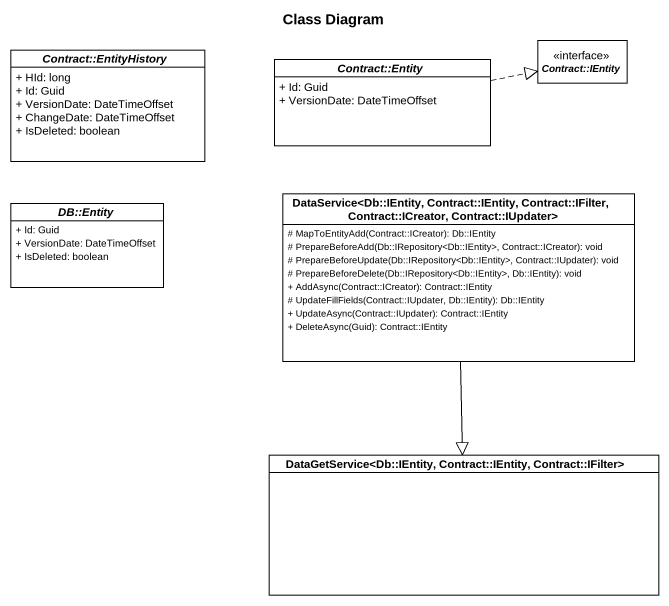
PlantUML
@startuml
title Class Diagram
hide circle
hide empty members
skinparam classAttributeIconSize 0
abstract class "Contract::EntityHistory" as Contract_EntityHistory {
  + HId: long
  + Id: Guid
  + VersionDate: DateTimeOffset
  + ChangeDate: DateTimeOffset
  + IsDeleted: boolean
}
abstract class "Contract::Entity" as Contract_Entity {
  + Id: Guid
  + VersionDate: DateTimeOffset
}
interface "Contract::IEntity" as Contract_IEntity
abstract class "DB::Entity" as DB_Entity {
  + Id: Guid
  + VersionDate: DateTimeOffset
  + IsDeleted: boolean
}
class "DataService<Db::IEntity, Contract::IEntity, Contract::IFilter, Contract::ICreator, Contract::IUpdater>" as DataService_Db_IEntity {
  # MapToEntityAdd(Contract::ICreator): Db::IEntity
  # PrepareBeforeAdd(Db::IRepository<Db::IEntity>, Contract::ICreator): void
  # PrepareBeforeUpdate(Db::IRepository<Db::IEntity>, Contract::IUpdater): void
  # PrepareBeforeDelete(Db::IRepository<Db::IEntity>, Db::IEntity): void
  + AddAsync(Contract::ICreator): Contract::IEntity
  # UpdateFillFields(Contract::IUpdater, Db::IEntity): Db::IEntity
  + UpdateAsync(Contract::IUpdater): Contract::IEntity
  + DeleteAsync(Guid): Contract::IEntity
}
class "DataGetService<Db::IEntity, Contract::IEntity, Contract::IFilter>" as DataGetService_Db_IEntity
Contract_Entity .right.|> Contract_IEntity
DataService_Db_IEntity --|> DataGetService_Db_IEntity
@enduml
